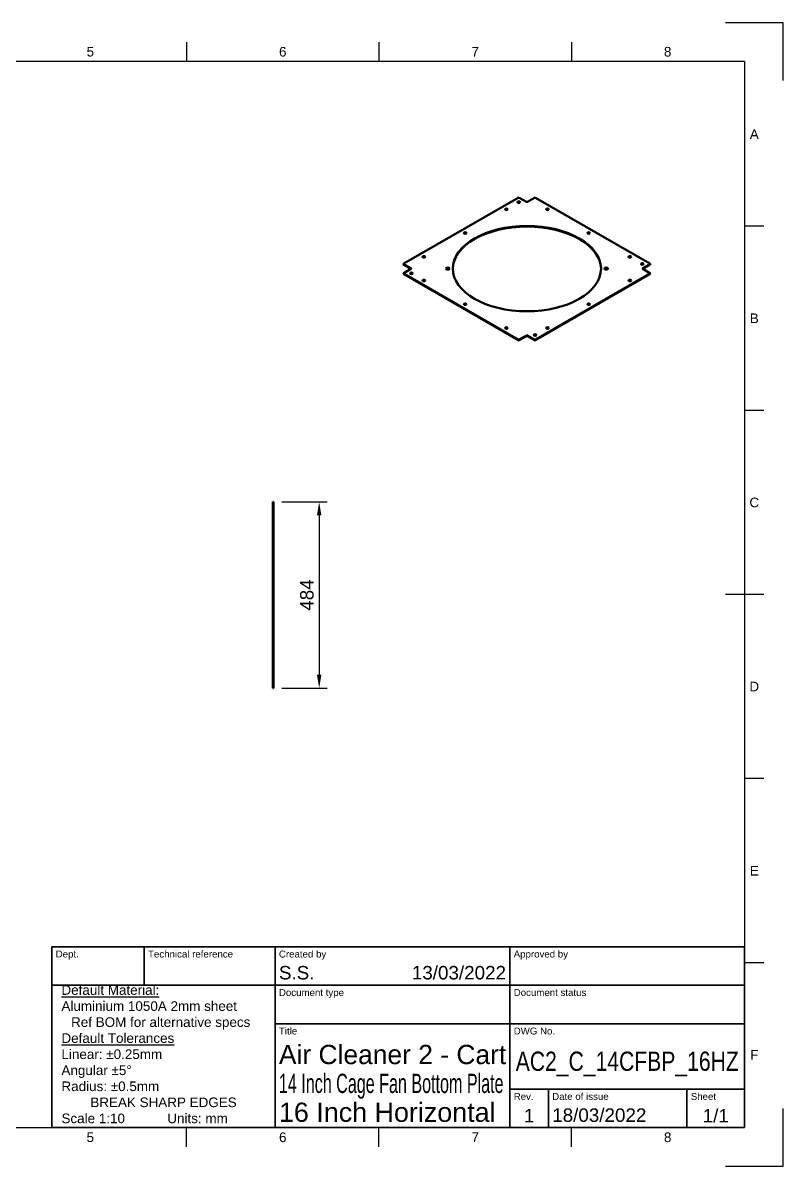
# Model space of a CAD drawing. Header units: millimetres. Extents: x 0 to 420, y 0 to 297.
# Drawn here: x 222.5 to 420, y 0 to 297 of the extents above; entities that cross this region are included whole.
import ezdxf
from ezdxf.enums import TextEntityAlignment as Align

# ---------------------------------------------------------------- set-up
doc = ezdxf.new("R2010")
doc.units = ezdxf.units.MM
doc.header["$LTSCALE"] = 0.75
for name, color, linetype, lineweight in [('Annotations', 7, 'Continuous', 25), ('Border', 7, 'Continuous', 25), ('Dimensions', 7, 'Continuous', 25), ('TitleBlock', 7, 'Continuous', 35), ('Visible', 7, 'Continuous', 50), ('Visible Narrow', 7, 'Continuous', 25)]:
    doc.layers.add(name, color=color, linetype=linetype, lineweight=lineweight)
doc.styles.add('FusionTitle', font='arial.ttf')
doc.styles.get("Standard").update_dxf_attribs({"font": 'arial.ttf'})
doc.dimstyles.new('ISO-25', dxfattribs={"dimtxt": 3.5, "dimasz": 3.5, "dimexe": 2.1, "dimexo": 2.1, "dimgap": 1.4, "dimtad": 1, "dimzin": 12, "dimdsep": 46, "dimtxsty": 'Standard', "dimcen": 0, "dimclrd": 256, "dimclre": 256, "dimclrt": 256, "dimazin": 3, "dimtp": 0.1, "dimtm": 0.1, "dimtfac": 0.714286, "dimtmove": 0, "dimatfit": 3, "dimfxl": 1, "dimtzin": 12, "dimarcsym": 0})

# ---------------------------------------------------------------- blocks, each defined once
blk = doc.blocks.new('ISO_A3_SHEET')
at = {"layer": 'Border'}
for p, q in [((265, 292), (265, 287)), ((315, 292), (315, 287)), ((365, 292), (365, 287)), ((410, 287), (20, 287)), ((410, 287), (410, 10)), ((415, 244.16666), (410, 244.16666)), ((415, 196.33333), (410, 196.33333)), ((415, 148.5), (405, 148.5)), ((415, 100.66667), (410, 100.66667)), ((415, 52.83334), (410, 52.83334)), ((20, 10), (410, 10)), ((265, 5), (265, 10)), ((315, 5), (315, 10)), ((365, 5), (365, 10))]:
    blk.add_line(p, q, dxfattribs=at)
at = {"layer": 'Defpoints'}
for p, q in [((420, 297), (405, 297)), ((420, 282), (420, 297)), ((420, 0), (420, 15)), ((405, 0), (420, 0))]:
    blk.add_line(p, q, dxfattribs=at)
at = {"layer": 'Border', "style": 'FusionTitle'}
for s, p in [('5', (240, 289.5)), ('6', (290, 289.5)), ('7', (340, 289.5)), ('8', (390, 289.5)), ('A', (412.5, 268.08333)), ('B', (412.5, 220.25)), ('C', (412.5, 172.41667)), ('D', (412.5, 124.58334)), ('E', (412.5, 76.75001)), ('F', (412.5, 28.91668)), ('5', (240, 7.5)), ('6', (290, 7.5)), ('7', (340, 7.5)), ('8', (390, 7.5))]:
    blk.add_text(s, height=2.5, dxfattribs=at).set_placement(p, align=Align.MIDDLE)
blk = doc.blocks.new('ISO_TITLEBLOCK')
at = {"layer": 'TitleBlock'}
for p, q in [((0, 47), (-180, 47)), ((-180, 47), (-180, 0)), ((-156, 37), (-156, 47)), ((-122, 0), (-122, 47)), ((-61, 0), (-61, 47)), ((0, 0), (0, 47)), ((-180, 37), (0, 37)), ((-122, 27), (0, 27)), ((-61, 10), (0, 10)), ((-51, 0), (-51, 10)), ((-15, 0), (-15, 10)), ((-180, 0), (0, 0))]:
    blk.add_line(p, q, dxfattribs=at)
at = {"layer": 'TitleBlock', "style": 'FusionTitle'}
for s, p in [('Dept.', (-179, 46)), ('Technical reference', (-155, 46)), ('Created by', (-121, 46)), ('Approved by', (-60, 46)), ('Document type', (-121, 36)), ('Document status', (-60, 36)), ('Title', (-121, 26)), ('DWG No.', (-60, 26)), ('Rev.', (-60, 9)), ('Date of issue', (-50, 9)), ('Sheet', (-14, 9))]:
    blk.add_text(s, height=1.8, dxfattribs=at).set_placement(p, align=Align.TOP_LEFT)
for tag, height, p in [('DEPT', 3.5, (-179, 42)), ('TECHNICAL_REFERENCE', 3.5, (-155, 42)), ('CREATED_BY', 3.5, (-121, 42)), ('APPROVED_BY', 3.5, (-60, 42)), ('DOCUMENT_TYPE', 3.5, (-121, 32)), ('DOCUMENT_STATUS', 3.5, (-60, 32)), ('TITLE_1', 5, (-121, 21.5)), ('TITLE_2', 5, (-121, 14)), ('TITLE_3', 5, (-121, 6.5)), ('DATE_OF_ISSUE', 3.5, (-50, 5))]:
    blk.add_attdef(tag, text='', height=height, dxfattribs=at).set_placement(p, align=Align.TOP_LEFT)
for tag, p in [('CREATED_DATE', (-62, 42)), ('APPROVED_DATE', (-0.99, 42))]:
    blk.add_attdef(tag, text='', height=3.5, dxfattribs=at).set_placement(p, align=Align.TOP_RIGHT)
for tag, height, p in [('DRAWING_NUMBER', 5, (-30.5, 19.75)), ('REV', 3.5, (-56, 4.85)), ('SHEET', 3.5, (-7.5, 4.85))]:
    blk.add_attdef(tag, text='', height=height, dxfattribs=at).set_placement(p, align=Align.TOP_CENTER)
blk = doc.blocks.new('*D55')
at = {"layer": 'Defpoints', "color": 0, "transparency": 16777216}
for p in [(287.62554, 172.55292), (287.62554, 124.15292), (299.458442, 124.15292)]:
    blk.add_point(p, dxfattribs=at)
at = {"layer": 'Dimensions', "lineweight": -2, "transparency": 16777216}
for p, q in [((289.72554, 172.55292), (301.558442, 172.55292)), ((299.458442, 169.05292), (299.458442, 127.65292)), ((289.72554, 124.15292), (301.558442, 124.15292))]:
    blk.add_line(p, q, dxfattribs=at)
at = {"layer": 'Dimensions', "transparency": 16777216}
for points in [[(298.875109, 169.05292), (300.041776, 169.05292), (299.458442, 172.55292)], [(298.875109, 127.65292), (300.041776, 127.65292), (299.458442, 124.15292)]]:
    blk.add_solid(points, dxfattribs=at)
at = {"layer": 'Dimensions', "transparency": 16777216, "insert": (296.271437, 148.35292), "char_height": 3.5, "attachment_point": 5, "rotation": 90}
blk.add_mtext('484', dxfattribs=at)

msp = doc.modelspace()

# ---------------------------------------------------------------- linework, layer by layer
at = {"layer": 'Visible', "extrusion": (1e-16, 0.817547, 0.575862)}
for p, q in [((321.468374, 234.456621, -1.792312), (351.166859, 251.558841, -26.072223)), ((353.288179, 250.500132, -24.569181), (351.449702, 251.558841, -26.072223)), ((353.571022, 250.500132, -24.569181), (355.4095, 251.558841, -26.072223)), ((385.390827, 234.456621, -1.792312), (355.692342, 251.558841, -26.072223)), ((321.409796, 234.211672, -1.791866), (321.409796, 234.375181, -1.676693)), ((321.409796, 231.932007, 1.791866), (321.409796, 231.768498, 1.676693)), ((323.306852, 233.235033, -0.058032), (321.468374, 234.293742, -1.561075)), ((323.306304, 233.07184, -0.173653), (321.468374, 234.130233, -1.676247)), ((323.306852, 233.072155, 0.173205), (321.468374, 232.013446, 1.676247)), ((351.166859, 214.748348, 26.187395), (321.468374, 231.850568, 1.907484)), ((321.468374, 231.687059, 1.792312), (351.166859, 214.584839, 26.072223)), ((355.692342, 214.748348, 26.187395), (385.390827, 231.850568, 1.907484)), ((385.390827, 231.687059, 1.792312), (355.692342, 214.584839, 26.072223)), ((383.55235, 233.235033, -0.058032), (385.390827, 234.293742, -1.561075)), ((383.55235, 233.072155, 0.173205), (385.390827, 232.013446, 1.676247)), ((383.552898, 233.07184, -0.173653), (385.390827, 234.130233, -1.676247)), ((385.449406, 234.375181, -1.676693), (385.449406, 234.211672, -1.791866)), ((385.449406, 231.768498, 1.676693), (385.449406, 231.932007, 1.791866)), ((353.288179, 215.807057, 24.684353), (351.449702, 214.748348, 26.187395)), ((353.288179, 215.643547, 24.569181), (351.449702, 214.584839, 26.072223)), ((353.571022, 215.807057, 24.684353), (355.4095, 214.748348, 26.187395)), ((353.571022, 215.643547, 24.569181), (355.4095, 214.584839, 26.072223))]:
    msp.add_line(p, q, dxfattribs=at)
at = {"layer": 'Visible', "extrusion": (1, 2.967e-13, 2.966e-13)}
for p, q in [((287.62554, 172.55292, 21), (287.42554, 172.55292, 21)), ((287.42554, 169.75292, 21.2), (287.42554, 172.35292, 21.2)), ((287.62554, 169.75292, 21.2), (287.62554, 172.35292, 21.2)), ((287.62554, 169.55292, 24), (287.42554, 169.55292, 24)), ((287.42554, 169.35292, 24.2), (287.42554, 127.35292, 24.2)), ((287.62554, 127.35292, 24.2), (287.62554, 169.35292, 24.2)), ((287.62554, 127.15292, 24), (287.42554, 127.15292, 24)), ((287.42554, 126.95292, 21.2), (287.42554, 124.35292, 21.2)), ((287.62554, 126.95292, 21.2), (287.62554, 124.35292, 21.2)), ((287.62554, 124.15292, 21), (287.42554, 124.15292, 21))]:
    msp.add_line(p, q, dxfattribs=at)
at = {"layer": 'Visible', "extrusion": (2.511e-13, -0.817547, -0.575862)}
for centre in [(351.308247, -164.198507, -190.647212), (323.44824, -132.095792, -190.647212), (383.410962, -136.3385, -190.647212), (355.550955, -104.235785, -190.647212)]:
    msp.add_circle(centre, 0.35, dxfattribs=at)
at = {"layer": 'Visible', "extrusion": (2.528e-13, -0.817547, -0.575862)}
for centre in [(348.09094, -160.981142, -190.647212), (358.768273, -160.981163, -190.647212), (337.378273, -150.268474, -190.647212), (369.48095, -150.268486, -190.647212), (326.665605, -139.555806, -190.647212), (380.193617, -139.555819, -190.647212), (326.665584, -128.878473, -190.647212), (380.193597, -128.878486, -190.647212), (337.37826, -118.165797, -190.647212), (369.480929, -118.165818, -190.647212), (348.090928, -107.453129, -190.647212), (358.768261, -107.45315, -190.647212)]:
    msp.add_circle(centre, 0.35, dxfattribs=at)
at = {"layer": 'Visible', "extrusion": (1e-16, 0.817547, 0.575862)}
for centre, radius in [((-353.429601, -134.217146, 190.647212), 19.25), ((-332.852731, -134.217146, 190.647212), 0.45), ((-374.006471, -134.217146, 190.647212), 0.45)]:
    msp.add_circle(centre, radius, dxfattribs=at)
for centre, radius, start, end in [((-351.308247, -164.198507, 190.447212), 0.35, 203.930407, 336.069593), ((-351.30828, -166.036951, 190.647212), 0.2, 225, 315), ((-355.550921, -166.036951, 190.647212), 0.2, 225, 315), ((-348.09094, -160.981142, 190.447212), 0.35, 203.930407, 336.069593), ((-358.768273, -160.981163, 190.447212), 0.35, 203.930407, 336.069593), ((-353.429601, -134.217146, 190.447212), 19.25, 180.422562, 359.577438), ((-337.378273, -150.268474, 190.447212), 0.35, 203.930407, 336.069593), ((-369.48095, -150.268486, 190.447212), 0.35, 203.930407, 336.069593), ((-326.665605, -139.555806, 190.447212), 0.35, 203.930407, 336.069593), ((-380.193617, -139.555819, 190.447212), 0.35, 203.930407, 336.069593), ((-321.609796, -136.338466, 190.447212), 0.2, 0, 45), ((-321.609796, -132.095826, 190.447212), 0.2, 0, 45), ((-323.44824, -132.095792, 190.447212), 0.35, 203.930407, 336.069593), ((-323.165431, -134.217146, 190.647212), 0.2, 135, 225), ((-332.852731, -134.217146, 190.447212), 0.45, 198.390243, 341.609757), ((-374.006471, -134.217146, 190.447212), 0.45, 198.390243, 341.609757), ((-383.410962, -136.3385, 190.447212), 0.35, 203.930407, 336.069593), ((-383.693771, -134.217146, 190.647212), 0.2, 315, 45), ((-385.249406, -136.338466, 190.447212), 0.2, 135, 180), ((-385.249406, -132.095826, 190.447212), 0.2, 135, 180), ((-326.665584, -128.878473, 190.447212), 0.35, 203.930407, 336.069593), ((-380.193597, -128.878486, 190.447212), 0.35, 203.930407, 336.069593), ((-337.37826, -118.165797, 190.447212), 0.35, 203.930407, 336.069593), ((-369.480929, -118.165818, 190.447212), 0.35, 203.930407, 336.069593), ((-348.090928, -107.453129, 190.447212), 0.35, 203.930407, 336.069593), ((-358.768261, -107.45315, 190.447212), 0.35, 203.930407, 336.069593), ((-351.30828, -102.397341, 190.647212), 0.2, 45, 135), ((-353.429601, -103.952976, 190.447212), 0.2, 225, 315), ((-355.550955, -104.235785, 190.447212), 0.35, 203.930407, 336.069593), ((-355.550921, -102.397341, 190.647212), 0.2, 45, 135)]:
    msp.add_arc(centre, radius, start, end, dxfattribs=at)
at = {"layer": 'Visible', "extrusion": (2.528e-13, -0.817547, -0.575862)}
for centre, start, end in [((353.429601, -164.481316, -190.647212), 45, 135), ((385.249406, -136.338466, -190.647212), 315, 45), ((385.249406, -132.095826, -190.647212), 315, 45)]:
    msp.add_arc(centre, 0.2, start, end, dxfattribs=at)
at = {"layer": 'Visible', "extrusion": (2.52e-13, -0.817547, -0.575862)}
for centre, start, end in [((321.609796, -136.338466, -190.647212), 135, 225), ((321.609796, -132.095826, -190.647212), 135, 225), ((351.30828, -102.397341, -190.447212), 45, 135), ((353.429601, -103.952976, -190.647212), 225, 315), ((355.550921, -102.397341, -190.447212), 45, 135)]:
    msp.add_arc(centre, 0.2, start, end, dxfattribs=at)
at = {"layer": 'Visible', "extrusion": (1, 2.967e-13, 2.966e-13)}
for centre, start, end in [((172.35292, 21, 287.42554), 0, 90), ((169.35292, 24, 287.42554), 0, 90), ((169.75292, 21.4, 287.62554), 180, 270), ((126.95292, 21.4, 287.42554), 270, 0), ((127.35292, 24, 287.62554), 90, 180), ((124.35292, 21, 287.62554), 90, 180)]:
    msp.add_arc(centre, 0.2, start, end, dxfattribs=at)
at = {"layer": 'Visible', "extrusion": (-1, -2.967e-13, -6.531e-13)}
for centre, start, end in [((-172.35292, 21, -287.62554), 90, 180), ((-169.35292, 24, -287.62554), 90, 180), ((-127.35292, 24, -287.42554), 0, 90), ((-126.95292, 21.4, -287.62554), 180, 270), ((-124.35292, 21, -287.42554), 0, 90)]:
    msp.add_arc(centre, 0.2, start, end, dxfattribs=at)
at = {"layer": 'Visible', "extrusion": (-1, -2.967e-13, -6.532e-13)}
msp.add_arc((-169.75292, 21.4, -287.42554), 0.2, 270, 0, dxfattribs=at)
at = {"layer": 'Visible Narrow', "extrusion": (1e-16, 0.817547, 0.575862)}
for p, q in [((321.468374, 234.130233, -1.676247), (321.468374, 234.293742, -1.561075)), ((321.468374, 231.687059, 1.792312), (321.468374, 231.850568, 1.907484)), ((323.306852, 233.235033, -0.058032), (323.306852, 233.072155, -0.17276)), ((383.55235, 233.072155, -0.17276), (383.55235, 233.235033, -0.058032)), ((385.390827, 234.293742, -1.561075), (385.390827, 234.130233, -1.676247)), ((385.390827, 231.850568, 1.907484), (385.390827, 231.687059, 1.792312)), ((351.166859, 214.584839, 26.072223), (351.166859, 214.748348, 26.187395)), ((351.449702, 214.748348, 26.187395), (351.449702, 214.584839, 26.072223)), ((353.288179, 215.643547, 24.569181), (353.288179, 215.807057, 24.684353)), ((353.571022, 215.807057, 24.684353), (353.571022, 215.643547, 24.569181)), ((355.4095, 214.584839, 26.072223), (355.4095, 214.748348, 26.187395)), ((355.692342, 214.748348, 26.187395), (355.692342, 214.584839, 26.072223))]:
    msp.add_line(p, q, dxfattribs=at)

# ---------------------------------------------------------------- block references
at = {"layer": 'Border'}
msp.add_blockref('ISO_A3_SHEET', (0, 0), dxfattribs=at)
at = {"layer": 'TitleBlock'}
ref = msp.add_blockref('ISO_TITLEBLOCK', (410, 10), dxfattribs=at)
ref.add_attrib('DATE_OF_ISSUE', '18/03/2022', dxfattribs={"height": 3.5, "style": 'FusionTitle'}).set_placement((360, 15), align=Align.TOP_LEFT)
ref.add_attrib('REV', '1', dxfattribs={"height": 3.5, "style": 'FusionTitle'}).set_placement((354, 14.85), align=Align.TOP_CENTER)
ref.add_attrib('TITLE_3', '16 Inch Horizontal', dxfattribs={"height": 5, "style": 'FusionTitle'}).set_placement((289, 16.5), align=Align.TOP_LEFT)
ref.add_attrib('CREATED_DATE', '13/03/2022', dxfattribs={"height": 3.5, "style": 'FusionTitle'}).set_placement((348, 52), align=Align.TOP_RIGHT)
ref.add_attrib('SHEET', '1/1', dxfattribs={"height": 3.5, "style": 'FusionTitle'}).set_placement((402.5, 14.85), align=Align.TOP_CENTER)
ref.add_attrib('TITLE_2', '14 Inch Cage Fan Bottom Plate', dxfattribs={"height": 5, "style": 'FusionTitle', "width": 0.598903}).set_placement((289, 24), align=Align.TOP_LEFT)
ref.add_attrib('DRAWING_NUMBER', 'AC2_C_14CFBP_16HZ', dxfattribs={"height": 5, "style": 'FusionTitle', "width": 0.785663}).set_placement((379.5, 29.751432), align=Align.TOP_CENTER)
ref.add_attrib('TITLE_1', 'Air Cleaner 2 - Cart', dxfattribs={"height": 5, "style": 'FusionTitle', "width": 0.98161}).set_placement((289, 31.5), align=Align.TOP_LEFT)
ref.add_attrib('CREATED_BY', 'S.S.', dxfattribs={"height": 3.5, "style": 'FusionTitle'}).set_placement((289, 52), align=Align.TOP_LEFT)

# ---------------------------------------------------------------- texts
at = {"layer": 'Annotations', "insert": (230, 47), "char_height": 2.5, "attachment_point": 1}
msp.add_mtext_dynamic_manual_height_columns('\\pi-2.5,l5;{\\LDefault Material: ^J}Aluminium 1050A 2mm sheet\\P\\pi2.5,l2.5;Ref BOM for alternative specs\\P\\pi-2.5,l5;{\\LDefault Tolerances^J}Linear: ±0.25mm ^JAngular ±5° ^JRadius: ±0.5mm\\P\\pi0,l0;^IBREAK SHARP EDGES\\P\\pl2.5;Scale 1:10^I^IUnits: mm', width=58, gutter_width=17.5, heights=[0], dxfattribs=at)

# ---------------------------------------------------------------- dimensions: what is measured, and where the dimension line sits
at = {"layer": 'Dimensions'}
dim = msp.add_linear_dim(base=(299.458442, 124.15292), p1=(287.62554, 172.55292), p2=(287.62554, 124.15292), angle=90, dimstyle='ISO-25', override={"dimlfac": 10, "dimclrd": 256, "dimclre": 256}, dxfattribs=at)
dim.commit()
dim.dimension.update_dxf_attribs({"geometry": '*D55', "text_midpoint": (296.271437, 148.35292)})

doc.saveas('drawing.dxf')
